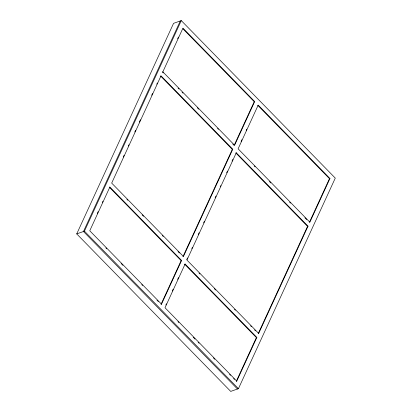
<?xml version="1.0" encoding="UTF-8"?>
<svg xmlns="http://www.w3.org/2000/svg" width="412" height="412" viewBox="0 0 412 412"><rect width="100%" height="100%" fill="white"/><g stroke="black" fill="none" stroke-linecap="round" stroke-linejoin="round"><path stroke-width="0.62" d="M76.72 233.898L173.565 23.335L181.28 20.6L335.28 178.102L238.435 388.665L230.72 391.4L76.72 233.898L84.429 231.163L181.28 20.6M180.317 20.94L83.466 231.503L237.472 389.01M97.314 213.462L98.123 211.711M102.408 202.39L102.943 201.226M123.27 157.034L124.074 155.283M128.364 145.956L128.899 144.792M134.801 131.964L135.605 130.218M139.359 122.055L140.43 119.722M151.693 95.239L152.497 93.488M156.787 84.161L157.327 82.992M177.644 38.81L178.453 37.065M109.86 187.069L89.759 230.772L161.509 304.154L181.61 260.451L109.86 187.069L109.376 187.239L181.131 260.621L181.61 260.451M162.853 71.853L182.954 28.155L254.704 101.537L234.603 145.235L162.853 71.853L162.369 72.023L163.265 72.945M181.131 260.621L161.03 304.324L161.509 304.154M182.954 256.65L232.296 149.381L232.775 149.211L161.025 75.829L111.688 183.098L183.438 256.48L232.775 149.211M254.704 101.537L254.219 101.707L234.119 145.41L232.775 144.03M165.866 304.988L166.402 303.824M172.298 291.006L173.102 289.255M177.66 279.351L178.463 277.606M186.724 259.648L187.527 257.897M191.817 248.57L192.352 247.401M198.254 234.577L199.058 232.826M203.616 222.918L204.419 221.167M215.146 197.848L215.95 196.102M220.24 186.775L220.775 185.606M226.677 172.782L227.481 171.032M232.038 161.123L232.842 159.372M241.108 141.414L241.911 139.663M246.196 130.341L246.731 129.177M185.112 264.03L165.011 307.733L236.761 381.115L256.861 337.413L185.112 264.03L184.627 264.2L256.377 337.582L256.861 337.413M236.277 152.79L186.94 260.06L258.69 333.442L308.027 226.173L236.277 152.79L235.793 152.96L307.543 226.343L308.027 226.173M256.377 337.582L236.277 381.285L236.761 381.115M258.206 333.612L307.543 226.343M309.371 222.372L329.471 178.669L329.955 178.499L258.206 105.117L238.105 148.814L309.855 222.197L329.955 178.499M182.918 28.783L254.219 101.707M257.721 105.287L329.471 178.669M178.066 88.075L178.963 88.997M182.099 92.206L183 93.122M197.348 107.8L198.692 109.175M217.531 128.436L218.427 129.358M254.214 165.959L255.11 166.875M269.458 181.553L270.808 182.928M289.641 202.189L290.537 203.106M304.885 217.783L306.683 219.617M160.541 75.999L232.296 149.381M126.901 199.32L127.797 200.237M142.145 214.915L143.494 216.29M162.328 235.551L163.224 236.467M178.025 251.603L179.369 252.978M199.011 273.068L199.908 273.99M214.261 288.663L215.605 290.038M234.438 309.304L235.334 310.221M250.584 325.815L251.48 326.731M254.621 329.94L255.517 330.862M105.869 247.911L106.765 248.827M121.118 263.505L122.91 265.338M141.743 284.604L142.64 285.521M156.993 300.193L158.337 301.574M177.979 321.664L178.88 322.581M193.228 337.258L195.02 339.091M198.162 342.3L199.058 343.217M213.406 357.894L214.755 359.269M229.551 374.405L230.447 375.322M233.589 378.535L234.485 379.452M84.429 231.163L238.435 388.665"/></g></svg>
